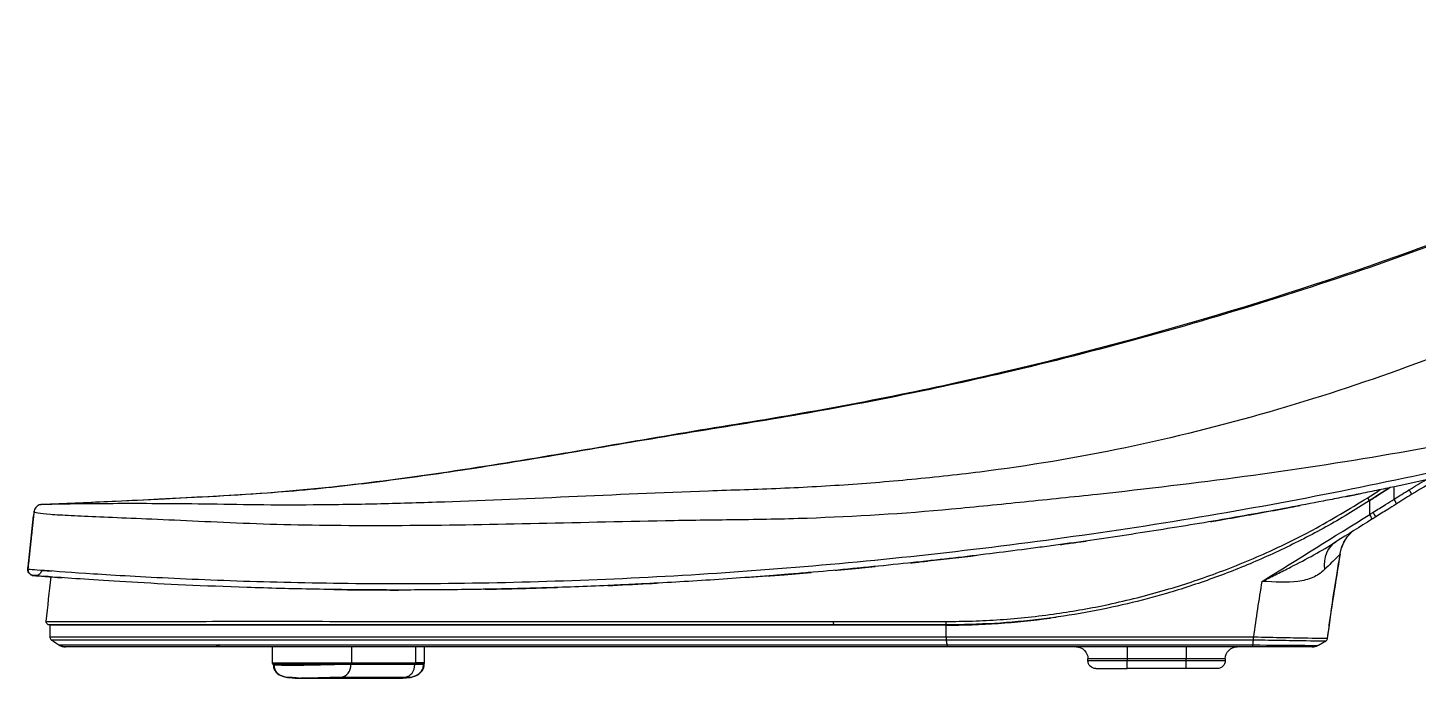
# Model space of a CAD drawing. Header units: millimetres. Extents: x 28 to 2363, y 8 to 1657.
# Drawn here: x 1592.3 to 1946.6, y 541.2 to 706.8 of the extents above; entities that cross this region are included whole.
import ezdxf

# ---------------------------------------------------------------- set-up
doc = ezdxf.new("R2010")
doc.units = ezdxf.units.MM
doc.layers.add('1LINE', color=7, linetype='CONTINUOUS')

msp = doc.modelspace()

# ---------------------------------------------------------------- linework, layer by layer
at = {"layer": '1LINE', "linetype": 'Continuous'}
for p, q in [((1940.49, 586.75), (1940.5, 589.9)), ((1934.3, 582.88), (1934.31, 586.35)), ((1887.46, 549.12), (1887.46, 546.12)), ((1887.46, 545.62), (1887.46, 546.12)), ((1897.46, 546.12), (1887.46, 546.12)), ((1887.46, 543.62), (1887.46, 545.62)), ((1887.46, 545.62), (1897.46, 545.62)), ((1897.46, 546.12), (1897.46, 545.62)), ((1895.46, 543.62), (1887.46, 543.62))]:
    msp.add_line(p, q, dxfattribs=at)
at = {"layer": '1LINE'}
for p, q in [((1785.13, 567.52), (1785.12, 567.52)), ((1785.62, 567.56), (1785.63, 567.56)), ((1803.21, 569.11), (1803.21, 569.11)), ((1803.68, 569.15), (1803.69, 569.15)), ((1684.08, 563.61), (1684.08, 563.61)), ((1684.63, 563.61), (1684.64, 563.61)), ((1716.1, 563.94), (1716.1, 563.94)), ((1716.61, 563.96), (1716.61, 563.96)), ((1749.79, 565.2), (1749.78, 565.2)), ((1750.3, 565.23), (1750.3, 565.23)), ((1597.91, 554.72), (1597.83, 554.72)), ((1826.34, 551.88), (1826.34, 554.67)), ((1639.67, 549.12), (1601.93, 549.12)), ((1654.6, 549.12), (1654.6, 545.06)), ((1674.93, 545.06), (1674.93, 549.12)), ((1691.18, 545.06), (1691.18, 549.12)), ((1693.45, 545.06), (1693.45, 549.12)), ((1862.46, 545.62), (1862.46, 546.12)), ((1872.46, 546.12), (1862.46, 546.12)), ((1862.46, 545.62), (1872.46, 545.62)), ((1872.46, 549.12), (1872.46, 546.12)), ((1887.46, 546.12), (1872.46, 546.12)), ((1872.46, 546.12), (1872.46, 545.62)), ((1872.46, 545.62), (1887.46, 545.62)), ((1872.46, 543.62), (1872.46, 545.62)), ((1654.6, 545.06), (1674.93, 545.06)), ((1654.9, 544.76), (1654.9, 544.55)), ((1654.9, 544.76), (1674.69, 544.76)), ((1654.9, 544.76), (1674.69, 544.76)), ((1690.94, 544.76), (1674.69, 544.76)), ((1674.69, 544.76), (1690.94, 544.76)), ((1674.69, 544.76), (1674.69, 544.64)), ((1690.94, 544.64), (1674.69, 544.64)), ((1674.93, 545.06), (1691.18, 545.06)), ((1690.94, 544.76), (1693.15, 544.76)), ((1693.15, 544.76), (1690.94, 544.76)), ((1690.94, 544.76), (1690.94, 544.64)), ((1693.45, 545.06), (1691.18, 545.06)), ((1693.15, 544.55), (1693.15, 544.76)), ((1693.31, 544.76), (1693.15, 544.76)), ((1693.31, 544.55), (1693.31, 544.76)), ((1864.46, 543.62), (1872.46, 543.62)), ((1887.46, 543.62), (1872.46, 543.62)), ((1661.22, 541.2), (1686.85, 541.2)), ((1672.29, 541.44), (1688.54, 541.44))]:
    msp.add_line(p, q, dxfattribs=at)
at = {"layer": '1LINE', "extrusion": (0, 0, -1)}
for centre, radius, start, end in [((-1859.46, 546.12), 3, 90, 180), ((-1864.46, 545.62), 2, 270, 0)]:
    msp.add_arc(centre, radius, start, end, dxfattribs=at)
at = {"layer": '1LINE', "linetype": 'Continuous', "extrusion": (0, 0, -1)}
for centre, radius, start, end in [((-1895.46, 545.62), 2, 180, 270), ((-1900.46, 546.12), 3, 0, 90)]:
    msp.add_arc(centre, radius, start, end, dxfattribs=at)
at = {"layer": '1LINE'}
for centre, start, end in [((1654.9, 545.06), 180, 270), ((1693.15, 545.06), 270, 0)]:
    msp.add_arc(centre, 0.3, start, end, dxfattribs=at)
at = {"layer": '1LINE', "linetype": 'Continuous'}
for centre, major_axis, ratio, start_param, end_param in [((1944.08, 589.19), (0.8, -1.27), 0.145348, 6.270738, 7.742704), ((1933.72, 586.97), (0.433, -0.673), 0.132565, 6.269669, 7.971918), ((1940.22, 586.77), (0.8, -1.27), 0.146015, 6.27064, 7.742285), ((1934.05, 582.9), (0.8, -1.27), 0.134419, 6.270506, 7.749502), ((1930.95, 567.4), (5.41, -8.41), 0.743588, 3.122456, 4.115523), ((1919.59, 552.11), (-0.02, 3), 0.997595, 3.134054, 3.64382), ((1919.59, 552.12), (0, 3), 0.997585, 3.141593, 3.65158), ((1919.63, 552.12), (0, -3), 1, 0.000002, 0.491902), ((1919.63, 552.12), (0, 3), 1, 3.141594, 3.634289)]:
    msp.add_ellipse(centre, major_axis=major_axis, ratio=ratio, start_param=start_param, end_param=end_param, dxfattribs=at)
at = {"layer": '1LINE'}
for centre, major_axis, ratio, start_param, end_param in [((1797.72, 555.52), (0, -0.8), 0.185607, 4.61393, 6.283185), ((1826.34, 555.52), (0, -0.8), 0.11978, 4.615738, 6.283185), ((1672.13, 544.64), (0, -3.2), 0.798636, 0.061401, 1.570796), ((1674.69, 545.06), (0, -0.3), 0.798636, 0, 1.570796), ((1688.38, 544.64), (0, 3.2), 0.798636, 3.202994, 4.712389), ((1690.94, 545.06), (0, 0.3), 0.798636, 3.141593, 4.712389)]:
    msp.add_ellipse(centre, major_axis=major_axis, ratio=ratio, start_param=start_param, end_param=end_param, dxfattribs=at)
for points, degree, knots in [([(2074.23, 706.78), (2064.5, 701.59), (2043.96, 691.07), (2012.12, 676.21), (1978.82, 662.13), (1945.04, 649.31), (1910.81, 637.78), (1876.2, 627.57), (1843.77, 619.34), (1813.65, 612.79), (1785.92, 607.64), (1758.08, 603.31), (1730.35, 598.47), (1704.57, 594.25), (1680.72, 590.91), (1658.8, 588.52), (1636.81, 587.26), (1616.6, 586.25), (1603.71, 585.67), (1598.15, 585.43)], 3, [0, 0, 0, 0, 0.066765, 0.139736, 0.212695, 0.285623, 0.358505, 0.431325, 0.504072, 0.561046, 0.617962, 0.674823, 0.731642, 0.788403, 0.832954, 0.877453, 0.921897, 0.966303, 1, 1, 1, 1]), ([(2073.64, 688.02), (2068.86, 684.87), (2064.08, 681.77), (2054.17, 675.46), (2049.18, 672.34), (2034.02, 663.14), (2023.68, 657.21), (2002.81, 646.06), (1992.23, 640.8), (1970.56, 630.9), (1959.45, 626.26), (1936.68, 617.72), (1924.97, 613.79), (1901.09, 606.7), (1888.95, 603.53), (1864.33, 598.15), (1851.95, 595.95), (1833.39, 593.42), (1827.22, 592.71), (1814.87, 591.46), (1808.71, 590.94), (1796.4, 590.06), (1790.26, 589.72), (1777.97, 589.19), (1771.85, 589.03), (1753.63, 588.37), (1741.77, 587.83), (1718.64, 586.8), (1707.37, 586.31), (1690.97, 585.76), (1685.56, 585.6), (1675.09, 585.37), (1670, 585.3), (1660.14, 585.23), (1655.36, 585.24), (1646.11, 585.33), (1641.64, 585.42), (1633.06, 585.53), (1628.98, 585.57), (1621.57, 585.61), (1618.21, 585.61), (1612.18, 585.59), (1609.49, 585.58), (1604.78, 585.53), (1602.75, 585.5), (1599.48, 585.45), (1598.23, 585.42), (1596.46, 585.39), (1595.94, 585.37), (1595.82, 585.37)], 3, [0, 0, 0, 0, 0.03125, 0.03125, 0.0625, 0.0625, 0.125, 0.125, 0.1875, 0.1875, 0.25, 0.25, 0.3125, 0.3125, 0.375, 0.375, 0.4375, 0.4375, 0.46875, 0.46875, 0.5, 0.5, 0.53125, 0.53125, 0.5625, 0.5625, 0.625, 0.625, 0.6875, 0.6875, 0.71875, 0.71875, 0.75, 0.75, 0.78125, 0.78125, 0.8125, 0.8125, 0.84375, 0.84375, 0.875, 0.875, 0.90625, 0.90625, 0.9375, 0.9375, 0.96875, 0.96875, 1, 1, 1, 1]), ([(1595.82, 585.37), (1605.72, 585.81), (1615.63, 586.28), (1635.43, 587.29), (1645.34, 587.74), (1674.95, 590.09), (1694.55, 592.86), (1733.68, 599.17), (1753.18, 602.72), (1792.35, 609), (1811.8, 612.63), (1869.62, 625.51), (1907.53, 636.52), (1954.63, 653.44), (1964.43, 657.14), (1974.17, 661.01)], 3, [0, 0, 0, 0, 0.076593, 0.076593, 0.153187, 0.153187, 0.306373, 0.306373, 0.45956, 0.45956, 0.612747, 0.612747, 0.91912, 0.91912, 1, 1, 1, 1]), ([(1593.92, 583.58), (1593.89, 583.33), (1595.29, 583.12), (1599.52, 582.81), (1601.31, 582.7), (1605.53, 582.49), (1607.96, 582.38), (1613.47, 582.14), (1616.55, 582.01), (1623.4, 581.72), (1627.19, 581.56), (1635.26, 581.21), (1639.48, 580.99), (1648.28, 580.6), (1652.86, 580.44), (1667.03, 580.08), (1677.12, 580.01), (1698.3, 580.13), (1709.22, 580.32), (1731.62, 580.8), (1743.1, 581.08), (1760.7, 581.41), (1766.62, 581.5), (1778.6, 581.62), (1784.77, 581.74), (1803.13, 582.36), (1815.42, 583.12), (1833.9, 584.82), (1840.07, 585.47), (1852.45, 586.73), (1858.66, 587.37), (1877.34, 589.39), (1889.9, 590.89), (1914.75, 594.26), (1927.13, 596.13), (1964.27, 602.51), (1988.86, 607.95), (2025.55, 619.08), (2037.76, 623.27), (2062.29, 632.36), (2074.49, 637.16), (2086.42, 642.22)], 3, [0, 0, 0, 0, 0.0625, 0.0625, 0.09375, 0.09375, 0.125, 0.125, 0.15625, 0.15625, 0.1875, 0.1875, 0.21875, 0.21875, 0.25, 0.25, 0.3125, 0.3125, 0.375, 0.375, 0.4375, 0.4375, 0.46875, 0.46875, 0.5, 0.5, 0.5625, 0.5625, 0.59375, 0.59375, 0.625, 0.625, 0.6875, 0.6875, 0.75, 0.75, 0.875, 0.875, 0.9375, 0.9375, 1, 1, 1, 1]), ([(1592.36, 568.96), (1592.35, 568.96), (1593.78, 568.84), (1599.47, 568.42), (1603.63, 568.11), (1614.58, 567.4), (1621.56, 566.99), (1633.65, 566.42), (1637.89, 566.24), (1646.65, 565.91), (1651.18, 565.77), (1665.19, 565.41), (1675.08, 565.27), (1695.94, 565.25), (1706.96, 565.37), (1729.51, 565.95), (1740.97, 566.39), (1764.2, 567.64), (1775.98, 568.43), (1799.85, 570.39), (1811.94, 571.56), (1836.38, 574.3), (1848.74, 575.87), (1873.33, 579.34), (1885.56, 581.27), (1909.89, 585.49), (1922, 587.8), (1958.19, 595.22), (1982.11, 600.87), (2029.52, 613.55), (2053, 620.58), (2076.26, 628.27)], 3, [0, 0, 0, 0, 0.0625, 0.0625, 0.125, 0.125, 0.1875, 0.1875, 0.21875, 0.21875, 0.25, 0.25, 0.3125, 0.3125, 0.375, 0.375, 0.4375, 0.4375, 0.5, 0.5, 0.5625, 0.5625, 0.625, 0.625, 0.6875, 0.6875, 0.75, 0.75, 0.875, 0.875, 1, 1, 1, 1]), ([(1595.82, 585.37), (1595.74, 585.36), (1595.66, 585.35), (1595.37, 585.31), (1595.15, 585.23), (1594.83, 585.06), (1594.71, 584.98), (1594.44, 584.75), (1594.3, 584.58), (1594.08, 584.21), (1593.99, 583.99), (1593.93, 583.71), (1593.92, 583.65), (1593.92, 583.58)], 3, [0, 0, 0, 0, 0.081319, 0.081319, 0.319161, 0.319161, 0.465183, 0.465183, 0.692925, 0.692925, 0.930768, 0.930768, 1, 1, 1, 1]), ([(1826.24, 555.6), (1828.52, 555.62), (1833.13, 555.67), (1840.12, 556.04), (1847.26, 556.66), (1856.5, 557.8), (1868.25, 559.9), (1881.85, 563.33), (1895.62, 567.88), (1908.12, 573.02), (1921.08, 579.38), (1929.12, 584.28), (1933.75, 587.11)], 3, [0, 0, 0, 0, 0.060423, 0.122162, 0.185329, 0.25006, 0.368279, 0.500064, 0.619118, 0.750023, 0.856147, 1, 1, 1, 1]), ([(1934.15, 586.3), (1932.33, 585.15), (1928.7, 582.87), (1923.12, 579.66), (1917.47, 576.65), (1911.75, 573.83), (1905.98, 571.21), (1900.16, 568.79), (1894.3, 566.57), (1888.42, 564.54), (1881.18, 562.31), (1872.36, 559.98), (1861.72, 557.76), (1850.44, 556.07), (1838.57, 554.94), (1830.47, 554.8), (1826.34, 554.72)], 3, [0, 0, 0, 0, 0.056941, 0.113588, 0.169919, 0.225914, 0.281556, 0.336827, 0.39171, 0.446192, 0.500257, 0.590527, 0.685781, 0.7859, 0.890714, 1, 1, 1, 1]), ([(1592.36, 568.96), (1592.38, 569.13), (1592.39, 569.3), (1592.88, 573.82), (1593.34, 578.17), (1593.8, 582.52)], 3, [0, 0, 0, 0, 0.037734, 0.037734, 1, 1, 1, 1]), ([(1895.55, 581.35), (1892.45, 580.81), (1889.36, 580.3), (1883.17, 579.29), (1880.07, 578.8), (1870.77, 577.36), (1864.57, 576.44), (1858.35, 575.58)], 3, [0, 0, 0, 0, 0.25, 0.25, 0.5, 0.5, 1, 1, 1, 1]), ([(1858.35, 575.58), (1856.8, 575.37), (1855.26, 575.16), (1852.17, 574.74), (1850.63, 574.53), (1846, 573.92), (1842.91, 573.52), (1833.65, 572.36), (1827.47, 571.64), (1821.31, 570.96)], 3, [0, 0, 0, 0, 0.125, 0.125, 0.25, 0.25, 0.5, 0.5, 1, 1, 1, 1]), ([(1858.35, 575.58), (1858.35, 575.58), (1858.35, 575.58), (1858.35, 575.58), (1858.35, 575.58), (1858.35, 575.58), (1858.35, 575.58), (1858.35, 575.58)], 3, [0, 0, 0, 0, 0.017098, 0.017098, 0.982902, 0.982902, 1, 1, 1, 1]), ([(1858.8, 575.65), (1858.8, 575.65), (1858.8, 575.65), (1858.8, 575.65), (1858.8, 575.65), (1858.84, 575.65), (1858.88, 575.66), (1859.06, 575.68), (1859.21, 575.7), (1859.94, 575.81), (1860.52, 575.89), (1861.4, 576.01), (1861.7, 576.05), (1861.99, 576.09)], 3, [0, 0, 0, 0, 0.000019, 0.000019, 0.000401, 0.000401, 0.034852, 0.034852, 0.172654, 0.172654, 0.723864, 0.723864, 1, 1, 1, 1]), ([(1821.31, 570.96), (1821.31, 570.96), (1821.31, 570.96), (1821.25, 570.95), (1821.2, 570.95), (1820.94, 570.92), (1820.72, 570.89), (1819.66, 570.78), (1818.81, 570.69), (1814.57, 570.23), (1811.19, 569.89), (1806.96, 569.47), (1806.11, 569.39), (1804.85, 569.26), (1804.42, 569.22), (1803.79, 569.16), (1803.58, 569.14), (1803.32, 569.12), (1803.26, 569.11), (1803.21, 569.11), (1803.21, 569.11), (1803.21, 569.11)], 3, [0, 0, 0, 0, 0.000003, 0.000003, 0.008765, 0.008765, 0.043852, 0.043852, 0.184203, 0.184203, 0.745705, 0.745705, 0.886051, 0.886051, 0.956224, 0.956224, 0.99131, 0.99131, 0.999997, 0.999997, 1, 1, 1, 1]), ([(1817.29, 570.53), (1817.8, 570.58), (1818.32, 570.64), (1819.42, 570.75), (1820, 570.82), (1820.88, 570.91), (1821.17, 570.95), (1821.54, 570.99), (1821.61, 570.99), (1821.7, 571), (1821.72, 571.01), (1821.75, 571.01), (1821.76, 571.01), (1821.77, 571.01), (1821.77, 571.01), (1821.77, 571.01)], 3, [0, 0, 0, 0, 0.345024, 0.345024, 0.736431, 0.736431, 0.932136, 0.932136, 0.981062, 0.981062, 0.993293, 0.993293, 0.999987, 0.999987, 1, 1, 1, 1]), ([(1821.31, 570.96), (1821.31, 570.96), (1821.31, 570.96), (1821.31, 570.96), (1821.31, 570.96), (1821.31, 570.96), (1821.31, 570.96), (1821.31, 570.96)], 3, [0, 0, 0, 0, 0.017038, 0.017038, 0.982962, 0.982962, 1, 1, 1, 1]), ([(1592.36, 568.96), (1592.34, 568.79), (1592.35, 568.62), (1592.43, 568.29), (1592.49, 568.13), (1592.68, 567.85), (1592.79, 567.72), (1593.04, 567.53), (1593.17, 567.46), (1593.3, 567.4)], 3, [0, 0, 0, 0, 0.258716, 0.258716, 0.517433, 0.517433, 0.776149, 0.776149, 1, 1, 1, 1]), ([(1593.31, 567.4), (1593.29, 567.41), (1593.26, 567.42), (1593.09, 567.49), (1592.95, 567.59), (1592.7, 567.82), (1592.6, 567.96), (1592.44, 568.25), (1592.39, 568.42), (1592.35, 568.71), (1592.34, 568.83), (1592.36, 568.96)], 3, [0, 0, 0, 0, 0.034336, 0.034336, 0.292655, 0.292655, 0.550973, 0.550973, 0.809292, 0.809292, 1, 1, 1, 1]), ([(1593.72, 567.31), (1593.64, 567.31), (1593.56, 567.33), (1593.44, 567.35), (1593.4, 567.37), (1593.21, 567.43), (1593.06, 567.52), (1592.79, 567.72), (1592.68, 567.85), (1592.49, 568.13), (1592.43, 568.29), (1592.35, 568.62), (1592.34, 568.79), (1592.36, 568.96)], 3, [0, 0, 0, 0, 0.100375, 0.100375, 0.150756, 0.150756, 0.363067, 0.363067, 0.575378, 0.575378, 0.787689, 0.787689, 1, 1, 1, 1]), ([(1684.08, 563.61), (1683.66, 563.62), (1683.29, 563.61), (1682.49, 563.62), (1682.1, 563.62), (1680.91, 563.62), (1680.12, 563.63), (1677.77, 563.65), (1676.21, 563.66), (1671.57, 563.71), (1668.52, 563.75), (1659.55, 563.92), (1653.75, 564.07), (1637.19, 564.62), (1627.08, 565.1), (1610.55, 566.06), (1604.23, 566.51), (1596.22, 567.1), (1594.13, 567.27), (1593.78, 567.3)], 3, [0, 0, 0, 0, 0.007996, 0.007996, 0.015992, 0.015992, 0.031984, 0.031984, 0.063968, 0.063968, 0.127935, 0.127935, 0.25587, 0.25587, 0.511741, 0.511741, 0.767611, 0.767611, 1, 1, 1, 1]), ([(1595.84, 568.6), (1595.82, 568.43), (1595.77, 568.27), (1595.63, 567.97), (1595.53, 567.82), (1595.29, 567.59), (1595.15, 567.49), (1594.85, 567.34), (1594.69, 567.29), (1594.42, 567.26), (1594.33, 567.26), (1594.23, 567.27)], 3, [0, 0, 0, 0, 0.218967, 0.218967, 0.437933, 0.437933, 0.6569, 0.6569, 0.875866, 0.875866, 1, 1, 1, 1]), ([(1594.24, 567.27), (1594.28, 567.26), (1594.82, 567.22), (1596.91, 567.06), (1598.52, 566.93), (1600.8, 566.76), (1600.97, 566.75), (1601.13, 566.74)], 3, [0, 0, 0, 0, 0.468479, 0.468479, 0.962437, 0.962437, 1, 1, 1, 1]), ([(1785.12, 567.52), (1784.74, 567.49), (1784.38, 567.46), (1783.63, 567.4), (1783.26, 567.37), (1782.14, 567.28), (1781.39, 567.23), (1779.16, 567.06), (1777.68, 566.94), (1773.23, 566.62), (1770.27, 566.41), (1761.43, 565.83), (1755.58, 565.49), (1749.79, 565.2)], 3, [0, 0, 0, 0, 0.03125, 0.03125, 0.0625, 0.0625, 0.125, 0.125, 0.25, 0.25, 0.5, 0.5, 1, 1, 1, 1]), ([(1803.21, 569.11), (1803.21, 569.11), (1803.21, 569.11), (1803, 569.09), (1802.79, 569.07), (1801.73, 568.97), (1800.89, 568.89), (1796.68, 568.5), (1793.31, 568.2), (1789.12, 567.85), (1788.28, 567.78), (1787.02, 567.67), (1786.6, 567.64), (1785.97, 567.59), (1785.77, 567.57), (1785.45, 567.55), (1785.35, 567.54), (1785.22, 567.53), (1785.19, 567.53), (1785.15, 567.52), (1785.14, 567.52), (1785.13, 567.52), (1785.13, 567.52), (1785.13, 567.52)], 3, [0, 0, 0, 0, 0.000003, 0.000003, 0.034745, 0.034745, 0.174185, 0.174185, 0.73207, 0.73207, 0.871508, 0.871508, 0.941226, 0.941226, 0.976085, 0.976085, 0.993514, 0.993514, 0.997872, 0.997872, 0.999997, 0.999997, 1, 1, 1, 1]), ([(1785.63, 567.56), (1785.63, 567.56), (1785.63, 567.56), (1785.64, 567.56), (1785.64, 567.56), (1785.69, 567.57), (1785.72, 567.57), (1785.9, 567.59), (1786.05, 567.6), (1786.77, 567.66), (1787.35, 567.7), (1789.27, 567.86), (1790.61, 567.98), (1791.96, 568.09)], 3, [0, 0, 0, 0, 0.000009, 0.000009, 0.004154, 0.004154, 0.021234, 0.021234, 0.089554, 0.089554, 0.362836, 0.362836, 1, 1, 1, 1]), ([(1798.06, 568.63), (1799.31, 568.74), (1800.57, 568.86), (1802.44, 569.03), (1803.06, 569.09), (1803.68, 569.15), (1803.68, 569.15), (1803.68, 569.15)], 3, [0, 0, 0, 0, 0.669021, 0.669021, 0.99999, 0.99999, 1, 1, 1, 1]), ([(1803.69, 569.15), (1803.69, 569.15), (1803.69, 569.15), (1803.69, 569.15), (1803.69, 569.15), (1803.72, 569.16), (1803.73, 569.16), (1803.82, 569.17), (1803.9, 569.17), (1804.26, 569.21), (1804.55, 569.24), (1805.96, 569.37), (1807.08, 569.48), (1808.21, 569.59)], 3, [0, 0, 0, 0, 0.000013, 0.000013, 0.002278, 0.002278, 0.014351, 0.014351, 0.062644, 0.062644, 0.255813, 0.255813, 1, 1, 1, 1]), ([(1716.1, 563.94), (1715.39, 563.93), (1714.72, 563.91), (1713.34, 563.88), (1712.66, 563.87), (1710.6, 563.83), (1709.24, 563.8), (1705.16, 563.73), (1702.47, 563.7), (1694.46, 563.62), (1689.22, 563.6), (1684.08, 563.61)], 3, [0, 0, 0, 0, 0.0625, 0.0625, 0.125, 0.125, 0.25, 0.25, 0.5, 0.5, 1, 1, 1, 1]), ([(1749.78, 565.2), (1749.08, 565.16), (1748.35, 565.12), (1746.92, 565.05), (1746.2, 565.02), (1744.06, 564.92), (1742.64, 564.85), (1738.37, 564.66), (1735.55, 564.55), (1727.13, 564.24), (1721.57, 564.07), (1716.1, 563.94)], 3, [0, 0, 0, 0, 0.0625, 0.0625, 0.125, 0.125, 0.25, 0.25, 0.5, 0.5, 1, 1, 1, 1]), ([(1597.83, 554.72), (1597.74, 554.72), (1597.65, 554.74), (1597.48, 554.8), (1597.4, 554.85), (1597.27, 554.96), (1597.2, 555.03), (1597.11, 555.18), (1597.08, 555.26), (1597.04, 555.44), (1597.03, 555.52), (1597.04, 555.61)], 3, [0, 0, 0, 0, 0.201879, 0.201879, 0.403757, 0.403757, 0.605637, 0.605637, 0.807519, 0.807519, 1, 1, 1, 1]), ([(1597.57, 554.77), (1597.57, 554.77), (1597.57, 554.77), (1597.48, 554.8), (1597.4, 554.85), (1597.27, 554.96), (1597.2, 555.03), (1597.11, 555.18), (1597.08, 555.26), (1597.04, 555.44), (1597.03, 555.52), (1597.04, 555.61)], 3, [0, 0, 0, 0, 0.000045, 0.000045, 0.252976, 0.252976, 0.505908, 0.505908, 0.758843, 0.758843, 1, 1, 1, 1]), ([(1597.04, 555.61), (1597.04, 555.59), (1603.18, 555.58), (1620.6, 555.61), (1627.9, 555.62), (1644.57, 555.64), (1653.9, 555.64), (1673.59, 555.63), (1683.95, 555.62), (1705.26, 555.61), (1716.27, 555.61), (1750.07, 555.6), (1773.64, 555.61), (1797.57, 555.6)], 3, [0, 0, 0, 0, 0.25, 0.25, 0.375, 0.375, 0.5, 0.5, 0.625, 0.625, 0.75, 0.75, 1, 1, 1, 1]), ([(1797.72, 554.72), (1761.3, 554.72), (1727.21, 554.72), (1710.31, 554.72), (1694.35, 554.72), (1677.68, 554.72), (1663.82, 554.72), (1648.11, 554.72), (1636.45, 554.72), (1630.05, 554.72), (1624.85, 554.72), (1619.6, 554.72), (1615.29, 554.72), (1611.03, 554.72), (1607.75, 554.72), (1604.47, 554.72), (1597.84, 554.72), (1597.83, 554.72)], 2, [0, 0, 0, 0.25, 0.25, 0.375, 0.375, 0.5, 0.5, 0.625, 0.625, 0.6875, 0.6875, 0.75, 0.75, 0.8125, 0.8125, 0.875, 1, 1, 1]), ([(1826.34, 554.67), (1826.34, 554.67), (1826.34, 554.67), (1822.97, 554.67), (1819.6, 554.67), (1812.89, 554.67), (1809.54, 554.67), (1802.88, 554.67), (1799.56, 554.67), (1792.96, 554.67), (1789.67, 554.67), (1783.13, 554.67), (1779.87, 554.67), (1773.39, 554.67), (1770.17, 554.67), (1760.54, 554.67), (1754.18, 554.67), (1741.58, 554.67), (1735.34, 554.67), (1722.99, 554.67), (1716.88, 554.67), (1709.31, 554.67), (1707.8, 554.67), (1704.8, 554.67), (1703.31, 554.67), (1698.86, 554.67), (1695.92, 554.67), (1690.11, 554.67), (1687.23, 554.67), (1681.54, 554.67), (1678.72, 554.67), (1670.36, 554.67), (1664.91, 554.67), (1657, 554.67), (1654.4, 554.67), (1650.58, 554.67), (1649.32, 554.67), (1646.82, 554.67), (1645.58, 554.67), (1639.51, 554.67), (1634.94, 554.67), (1628.6, 554.67), (1626.57, 554.67), (1623.67, 554.67), (1622.73, 554.67), (1620.9, 554.67), (1620, 554.67), (1618.27, 554.67), (1617.42, 554.67), (1616.19, 554.67), (1615.79, 554.67), (1615, 554.67), (1614.61, 554.67), (1612.69, 554.67), (1611.27, 554.67), (1608.64, 554.67), (1607.43, 554.67), (1605.22, 554.67), (1604.23, 554.67), (1602.44, 554.67), (1601.66, 554.67), (1600.64, 554.67), (1600.33, 554.67), (1599.91, 554.67), (1599.77, 554.67), (1599.52, 554.67), (1599.4, 554.67), (1598.82, 554.67), (1598.48, 554.67), (1598.02, 554.67), (1597.91, 554.67), (1597.91, 554.67)], 3, [0, 0, 0, 0, 0.000002, 0.000002, 0.031252, 0.031252, 0.062502, 0.062502, 0.093752, 0.093752, 0.125002, 0.125002, 0.156252, 0.156252, 0.187502, 0.187502, 0.250002, 0.250002, 0.312502, 0.312502, 0.375001, 0.375001, 0.390626, 0.390626, 0.406251, 0.406251, 0.437501, 0.437501, 0.468751, 0.468751, 0.500001, 0.500001, 0.562501, 0.562501, 0.593751, 0.593751, 0.609376, 0.609376, 0.625001, 0.625001, 0.687501, 0.687501, 0.718751, 0.718751, 0.734376, 0.734376, 0.750001, 0.750001, 0.765626, 0.765626, 0.773438, 0.773438, 0.781251, 0.781251, 0.8125, 0.8125, 0.84375, 0.84375, 0.875, 0.875, 0.90625, 0.90625, 0.921875, 0.921875, 0.929688, 0.929688, 0.9375, 0.9375, 0.96875, 0.96875, 1, 1, 1, 1]), ([(1597.96, 551.67), (1597.96, 551.67), (1598.41, 551.67), (1600.19, 551.67), (1601.52, 551.67), (1606.81, 551.67), (1612.04, 551.67), (1625.76, 551.67), (1634.4, 551.67), (1653.62, 551.67), (1664.27, 551.67), (1697.67, 551.67), (1721.9, 551.67), (1760.07, 551.67), (1773.07, 551.67), (1799.49, 551.67), (1812.89, 551.67), (1826.34, 551.67)], 3, [0, 0, 0, 0, 0.0625, 0.0625, 0.125, 0.125, 0.25, 0.25, 0.375, 0.375, 0.5, 0.5, 0.75, 0.75, 0.875, 0.875, 1, 1, 1, 1]), ([(1597.96, 551.66), (1597.96, 551.55), (1597.99, 551.43), (1598.07, 551.22), (1598.13, 551.13), (1598.26, 550.97), (1598.33, 550.91), (1598.41, 550.86)], 3, [0, 0, 0, 0, 0.353654, 0.353654, 0.707309, 0.707309, 1, 1, 1, 1]), ([(1597.96, 551.66), (1597.96, 551.55), (1597.99, 551.43), (1598.07, 551.22), (1598.13, 551.13), (1598.26, 550.97), (1598.33, 550.91), (1598.41, 550.86)], 3, [0, 0, 0, 0, 0.353654, 0.353654, 0.707309, 0.707309, 1, 1, 1, 1]), ([(1598.41, 550.86), (1598.64, 550.7), (1598.87, 550.55), (1599.49, 550.14), (1599.88, 549.88), (1600.27, 549.62)], 3, [0, 0, 0, 0, 0.373211, 0.373211, 1, 1, 1, 1]), ([(1598.41, 550.86), (1598.66, 550.69), (1598.91, 550.52), (1599.53, 550.11), (1599.9, 549.86), (1600.27, 549.62)], 3, [0, 0, 0, 0, 0.407925, 0.407925, 1, 1, 1, 1]), ([(1826.4, 550.86), (1812.97, 550.86), (1799.59, 550.86), (1773.23, 550.86), (1760.25, 550.86), (1722.16, 550.86), (1697.97, 550.86), (1664.63, 550.86), (1654, 550.86), (1634.8, 550.86), (1626.18, 550.86), (1612.47, 550.86), (1607.25, 550.86), (1601.97, 550.86), (1600.63, 550.86), (1598.86, 550.86), (1598.41, 550.86), (1598.41, 550.86)], 3, [0, 0, 0, 0, 0.125, 0.125, 0.25, 0.25, 0.5, 0.5, 0.625, 0.625, 0.75, 0.75, 0.875, 0.875, 0.9375, 0.9375, 1, 1, 1, 1]), ([(1600.27, 549.62), (1600.27, 549.62), (1602.04, 549.62), (1609.07, 549.62), (1614.28, 549.62), (1627.89, 549.62), (1636.45, 549.62), (1655.58, 549.62), (1666.11, 549.62), (1699.22, 549.62), (1723.22, 549.62), (1761.01, 549.62), (1773.89, 549.62), (1800.04, 549.62), (1813.31, 549.62), (1826.62, 549.62)], 3, [0, 0, 0, 0, 0.125, 0.125, 0.25, 0.25, 0.375, 0.375, 0.5, 0.5, 0.75, 0.75, 0.875, 0.875, 1, 1, 1, 1]), ([(1601.08, 549.24), (1601.12, 549.23), (1601.15, 549.22), (1601.43, 549.15), (1601.68, 549.12), (1601.93, 549.12)], 3, [0, 0, 0, 0, 0.131479, 0.131479, 1, 1, 1, 1]), ([(1641.32, 549.61), (1641.08, 549.45), (1640.81, 549.33), (1640.25, 549.16), (1639.96, 549.12), (1639.67, 549.12)], 3, [0, 0, 0, 0, 0.499999, 0.499999, 1, 1, 1, 1]), ([(1826.82, 549.12), (1813.6, 549.12), (1800.44, 549.12), (1774.48, 549.12), (1761.7, 549.12), (1724.18, 549.12), (1700.35, 549.12), (1667.45, 549.12), (1656.99, 549.12), (1637.96, 549.12), (1629.44, 549.12), (1615.88, 549.12), (1610.69, 549.12), (1603.7, 549.12), (1601.93, 549.12), (1601.93, 549.12)], 3, [0, 0, 0, 0, 0.125, 0.125, 0.25, 0.25, 0.5, 0.5, 0.625, 0.625, 0.75, 0.75, 0.875, 0.875, 1, 1, 1, 1]), ([(1674.69, 544.64), (1672.95, 544.64), (1670.27, 544.58), (1666.01, 544.48), (1664.54, 544.45), (1661.76, 544.41), (1660.43, 544.4), (1658.14, 544.4), (1657.16, 544.41), (1655.7, 544.45), (1655.21, 544.48), (1654.94, 544.53), (1654.9, 544.54), (1654.9, 544.55)], 3, [0, 0, 0, 0, 0.314695, 0.314695, 0.472042, 0.472042, 0.629389, 0.629389, 0.786736, 0.786736, 0.944084, 0.944084, 1, 1, 1, 1]), ([(1654.9, 544.55), (1654.9, 544.43), (1654.92, 544.19), (1655, 543.69), (1655.23, 543.09), (1655.69, 542.49), (1656.63, 541.78), (1658.37, 541.3), (1660.15, 541.16), (1661.22, 541.2)], 3, [0, 0, 0, 0, 0.035144, 0.073064, 0.159735, 0.263465, 0.383938, 0.667818, 1, 1, 1, 1]), ([(1655.07, 544.55), (1655.07, 544.43), (1655.08, 544.18), (1655.17, 543.69), (1655.4, 543.09), (1655.86, 542.48), (1656.79, 541.78), (1658.53, 541.3), (1660.3, 541.16), (1661.36, 541.2)], 3, [0, 0, 0, 0, 0.035254, 0.073257, 0.159929, 0.263244, 0.383464, 0.667683, 1, 1, 1, 1]), ([(1686.86, 541.2), (1687.54, 541.17), (1688.88, 541.23), (1690.88, 541.54), (1692.33, 542.43), (1693.03, 543.56), (1693.14, 544.21), (1693.15, 544.55)], 3, [0, 0, 0, 0, 0.232513, 0.4725, 0.731777, 0.866815, 1, 1, 1, 1]), ([(1689.77, 541.36), (1690.17, 541.42), (1691.25, 541.67), (1692.49, 542.44), (1693.19, 543.56), (1693.31, 544.21), (1693.31, 544.55)], 3, [0, 0, 0, 0, 0.218596, 0.601968, 0.802654, 1, 1, 1, 1]), ([(1693.31, 544.55), (1693.31, 544.54), (1693.28, 544.53), (1693.19, 544.51), (1693.18, 544.51), (1693.17, 544.51)], 3, [0, 0, 0, 0, 0.850431, 0.850431, 1, 1, 1, 1]), ([(1661.36, 541.2), (1660.53, 541.2), (1659.82, 541.21), (1658.75, 541.25), (1658.39, 541.29), (1657.92, 541.38), (1658.45, 541.44), (1659.68, 541.44)], 3, [0, 0, 0, 0, 0.249108, 0.249108, 0.499406, 0.499406, 1, 1, 1, 1]), ([(1661.22, 541.2), (1662.05, 541.2), (1663.01, 541.21), (1665.01, 541.25), (1666.08, 541.29), (1669.14, 541.38), (1671.06, 541.44), (1672.29, 541.44)], 3, [0, 0, 0, 0, 0.249343, 0.249343, 0.499562, 0.499562, 1, 1, 1, 1]), ([(1688.54, 541.44), (1689.77, 541.44), (1690.3, 541.38), (1689.83, 541.29), (1689.47, 541.25), (1688.4, 541.21), (1687.69, 541.2), (1686.86, 541.2)], 3, [0, 0, 0, 0, 0.500594, 0.500594, 0.750892, 0.750892, 1, 1, 1, 1])]:
    msp.add_open_spline(points, degree=degree, knots=knots, dxfattribs=at)
at = {"layer": '1LINE', "linetype": 'Continuous'}
for points, knots in [([(2076.61, 626.45), (2052.99, 618.67), (2029.06, 611.55), (1992.69, 601.92), (1980.5, 598.89), (1962.13, 594.61), (1955.99, 593.23), (1946.77, 591.22), (1943.69, 590.57), (1939.07, 589.6), (1937.53, 589.28), (1934.45, 588.65), (1932.91, 588.34), (1931.36, 588.02)], [0, 0, 0, 0, 0.5, 0.5, 0.75, 0.75, 0.875, 0.875, 0.9375, 0.9375, 0.96875, 0.96875, 1, 1, 1, 1]), ([(1939.5, 589.69), (1939.34, 589.59), (1939.18, 589.49), (1938.48, 589.04), (1937.94, 588.69), (1936.59, 587.82), (1935.77, 587.3), (1934.74, 586.63), (1934.53, 586.49), (1934.31, 586.35)], [0, 0, 0, 0, 0.09251, 0.09251, 0.405231, 0.405231, 0.874313, 0.874313, 1, 1, 1, 1]), ([(1940.49, 586.75), (1940.49, 586.75), (1940.49, 586.75), (1941.78, 587.55), (1943.06, 588.36), (1944.35, 589.16)], [0, 0, 0, 0, 0.000013, 0.000013, 1, 1, 1, 1]), ([(1931.36, 588.02), (1929.87, 587.72), (1928.39, 587.43), (1925.41, 586.84), (1923.92, 586.55), (1919.45, 585.68), (1916.47, 585.11), (1910.5, 584), (1907.51, 583.45), (1901.53, 582.38), (1898.54, 581.86), (1895.55, 581.35)], [0, 0, 0, 0, 0.125, 0.125, 0.25, 0.25, 0.5, 0.5, 0.75, 0.75, 1, 1, 1, 1]), ([(1895.95, 581.42), (1895.95, 581.42), (1895.95, 581.42), (1895.95, 581.42), (1895.95, 581.42), (1896.24, 581.47), (1896.53, 581.52), (1897.99, 581.77), (1899.15, 581.97), (1904.98, 582.99), (1909.63, 583.83), (1915.05, 584.85), (1915.81, 584.99), (1916.58, 585.14)], [0, 0, 0, 0, 0.000003, 0.000003, 0.000131, 0.000131, 0.042422, 0.042422, 0.211585, 0.211585, 0.888254, 0.888254, 1, 1, 1, 1]), ([(1928.35, 587.42), (1929.46, 587.64), (1930.58, 587.86), (1931.69, 588.09), (1931.69, 588.09), (1931.69, 588.09)], [0, 0, 0, 0, 0.999982, 0.999982, 1, 1, 1, 1]), ([(1934.06, 586.24), (1934.06, 586.24), (1934.06, 586.24), (1934.09, 586.24), (1934.12, 586.25), (1934.15, 586.25)], [0, 0, 0, 0, 0.09646, 0.09646, 1, 1, 1, 1]), ([(1935.17, 583.42), (1935.69, 583.75), (1936.22, 584.08), (1937.27, 584.73), (1937.79, 585.06), (1939.04, 585.84), (1939.77, 586.29), (1940.49, 586.75), (1940.49, 586.75), (1940.49, 586.75)], [0, 0, 0, 0, 0.295379, 0.295379, 0.590756, 0.590756, 0.999991, 0.999991, 1, 1, 1, 1]), ([(1941.01, 585.5), (1940.29, 585.05), (1939.57, 584.59), (1938.32, 583.81), (1937.8, 583.48), (1936.75, 582.83), (1936.23, 582.5), (1935.71, 582.17)], [0, 0, 0, 0, 0.409247, 0.409247, 0.704623, 0.704623, 1, 1, 1, 1]), ([(1893.66, 581.03), (1893.91, 581.07), (1894.17, 581.11), (1894.71, 581.2), (1895, 581.25), (1895.44, 581.33), (1895.58, 581.35), (1895.8, 581.39), (1895.87, 581.4), (1895.95, 581.42), (1895.95, 581.42), (1895.95, 581.42)], [0, 0, 0, 0, 0.331579, 0.331579, 0.714212, 0.714212, 0.905528, 0.905528, 0.999974, 0.999974, 1, 1, 1, 1]), ([(1934.3, 582.88), (1934.3, 582.88), (1934.3, 582.88), (1934.59, 583.06), (1934.88, 583.24), (1935.17, 583.42)], [0, 0, 0, 0, 0.000058, 0.000058, 1, 1, 1, 1]), ([(1926.74, 572.84), (1926.75, 572.88), (1926.8, 573.39), (1927.08, 574.3), (1927.56, 575.51), (1928.14, 576.55), (1928.75, 577.4), (1929.31, 578.02), (1929.62, 578.33), (1929.75, 578.45)], [0, 0, 0, 0, 0.019313, 0.228959, 0.425052, 0.605733, 0.766813, 0.900936, 1, 1, 1, 1]), ([(1926.74, 572.85), (1926.74, 572.87), (1926.79, 573.36), (1927.06, 574.26), (1927.53, 575.48), (1928.12, 576.52), (1928.73, 577.37), (1929.29, 578.01), (1929.61, 578.32), (1929.74, 578.44)], [0, 0, 0, 0, 0.010589, 0.221216, 0.418279, 0.59995, 0.762099, 0.89739, 1, 1, 1, 1]), ([(1906.87, 565.81), (1906.88, 565.82), (1906.88, 565.82), (1906.92, 565.84), (1906.94, 565.85), (1907.06, 565.91), (1907.16, 565.96), (1907.3, 566.03), (1907.35, 566.05), (1907.43, 566.09), (1907.46, 566.11), (1907.57, 566.16), (1907.64, 566.2), (1907.86, 566.3), (1908, 566.37), (1908.43, 566.58), (1908.71, 566.72), (1909.57, 567.15), (1910.14, 567.43), (1911.84, 568.28), (1912.97, 568.85), (1916.11, 570.45), (1918.1, 571.5), (1921.96, 573.65), (1923.83, 574.74), (1925.65, 575.88)], [0, 0, 0, 0, 0.001244, 0.001244, 0.005174, 0.005174, 0.020182, 0.020182, 0.027043, 0.027043, 0.03259, 0.03259, 0.043683, 0.043683, 0.065866, 0.065866, 0.110223, 0.110223, 0.198891, 0.198891, 0.375958, 0.375958, 0.692829, 0.692829, 1, 1, 1, 1]), ([(1926.79, 572.85), (1926.79, 572.81), (1926.44, 572.45), (1925.09, 571.09), (1924, 570.03), (1922.73, 568.8)], [0, 0, 0, 0, 0.450145, 0.450145, 1, 1, 1, 1]), ([(1923.53, 551.3), (1923.72, 552.81), (1924.44, 558.34), (1925.55, 565.51), (1926.49, 571.18), (1926.78, 572.83)], [0, 0, 0, 0, 0.209417, 0.768421, 1, 1, 1, 1]), ([(1922.73, 568.8), (1921.86, 567.95), (1920.88, 567.29), (1918.61, 566.3), (1917.32, 565.99), (1913.22, 565.45), (1910.05, 565.63), (1906.87, 565.81)], [0, 0, 0, 0, 0.25, 0.25, 0.5, 0.5, 1, 1, 1, 1]), ([(1904.52, 549.62), (1909.15, 549.58), (1913.64, 549.55), (1919.74, 549.51), (1921.37, 549.5), (1921.05, 549.5)], [0, 0, 0, 0, 0.5, 0.5, 1, 1, 1, 1]), ([(1904.64, 550.86), (1904.64, 550.9), (1904.65, 550.95), (1904.66, 551.08), (1904.66, 551.16), (1904.68, 551.35), (1904.68, 551.45), (1904.7, 551.58), (1904.7, 551.61), (1904.71, 551.65), (1904.71, 551.65), (1904.72, 551.66), (1904.72, 551.67), (1904.73, 551.67), (1904.73, 551.67), (1904.73, 551.67)], [0, 0, 0, 0, 0.232154, 0.232154, 0.551812, 0.551812, 0.872088, 0.872088, 0.95978, 0.95978, 0.982366, 0.982366, 0.992013, 0.992013, 1, 1, 1, 1]), ([(1923, 550.57), (1923, 550.56), (1921.22, 550.58), (1916.42, 550.66), (1914.34, 550.69), (1909.72, 550.77), (1907.22, 550.81), (1904.64, 550.86)], [0, 0, 0, 0, 0.478601, 0.478601, 0.7393, 0.7393, 1, 1, 1, 1]), ([(1904.73, 551.67), (1907.38, 551.62), (1909.94, 551.56), (1914.65, 551.47), (1916.78, 551.43), (1921.69, 551.34), (1923.5, 551.3), (1923.5, 551.31)], [0, 0, 0, 0, 0.260773, 0.260773, 0.521547, 0.521547, 1, 1, 1, 1]), ([(1922.96, 550.55), (1923.01, 550.57), (1923.15, 550.65), (1923.34, 550.85), (1923.47, 551.1), (1923.49, 551.26), (1923.49, 551.31)], [0, 0, 0, 0, 0.148422, 0.492738, 0.849693, 1, 1, 1, 1]), ([(1919.63, 549.12), (1919.64, 549.12), (1919.34, 549.12), (1918.08, 549.12), (1916.99, 549.12), (1912.77, 549.12), (1908.68, 549.12), (1904.41, 549.12)], [0, 0, 0, 0, 0.217615, 0.217615, 0.47841, 0.47841, 1, 1, 1, 1])]:
    msp.add_open_spline(points, degree=3, knots=knots, dxfattribs=at)
for points, degree in [([(1944.35, 589.16), (1945.77, 590.05), (1947.2, 590.91), (1948.66, 591.73)], 3), ([(1953.47, 592.81), (1950.54, 591.3), (1947.67, 589.67), (1944.87, 587.91)], 3), ([(1933.75, 587.11), (1934.82, 587.79), (1935.89, 588.48), (1936.96, 589.17)], 3), ([(1939.39, 589.67), (1937.62, 588.53), (1935.84, 587.39), (1934.06, 586.24)], 3), ([(1939.39, 589.67), (1937.65, 588.55), (1935.9, 587.42), (1934.15, 586.3)], 3), ([(1934.31, 586.35), (1934.25, 586.32), (1934.2, 586.28), (1934.15, 586.25)], 3), ([(1944.87, 587.91), (1943.58, 587.11), (1942.3, 586.3), (1941.01, 585.5)], 3), ([(1906.87, 565.81), (1916.05, 571.52), (1925.2, 577.21), (1934.3, 582.88)], 3), ([(1934.84, 581.63), (1931.78, 579.72), (1928.72, 577.8), (1925.65, 575.88)], 3), ([(1935.71, 582.17), (1935.42, 581.99), (1935.13, 581.81), (1934.84, 581.63)], 3), ([(1935.71, 582.17), (1935.8, 582.22), (1935.55, 582.79), (1935.17, 583.42)], 3), ([(1926.74, 572.83), (1925.55, 565.67), (1924.39, 558.51), (1923.46, 551.31)], 3), ([(1904.74, 551.67), (1905.38, 556.39), (1906.08, 561.11), (1906.87, 565.81)], 3), ([(1904.41, 549.12), (1904.45, 549.12), (1904.48, 549.3), (1904.52, 549.62)], 3), ([(1904.52, 549.62), (1904.64, 550.86)], 1), ([(1904.74, 551.67), (1904.74, 551.67), (1904.73, 551.67), (1904.73, 551.67)], 3), ([(1921.08, 549.49), (1922.05, 550.03), (1923.02, 550.58)], 2)]:
    msp.add_open_spline(points, degree=degree, dxfattribs=at)
at = {"layer": '1LINE'}
for points, degree in [([(1593.87, 583.16), (1593.11, 576.01), (1592.35, 568.87)], 2), ([(1593.87, 583.14), (1593.11, 576), (1592.35, 568.87)], 2), ([(1593.92, 583.67), (1593.87, 583.14)], 1), ([(1855.42, 575.18), (1856.55, 575.33), (1857.68, 575.49), (1858.8, 575.65)], 3), ([(1821.77, 571.01), (1825.91, 571.47), (1830.06, 571.95), (1834.21, 572.45)], 3), ([(1592.36, 568.96), (1592.36, 568.98), (1592.36, 569), (1592.36, 569.02)], 3), ([(1593.48, 567.34), (1593.56, 567.33), (1593.64, 567.31), (1593.72, 567.31)], 3), ([(1593.72, 567.31), (1593.72, 567.3), (1593.73, 567.3), (1593.73, 567.3)], 3), ([(1593.73, 567.3), (1593.9, 567.29), (1594.07, 567.28), (1594.23, 567.27)], 3), ([(1594.27, 567.26), (1593.91, 567.29)], 1), ([(1595.84, 568.6), (1595.83, 568.6), (1596.69, 568.53), (1598.41, 568.4)], 3), ([(1597.04, 555.61), (1597.44, 559.39), (1597.84, 563.17), (1598.25, 566.95)], 3), ([(1597.04, 555.61), (1597.44, 559.39), (1597.84, 563.17), (1598.25, 566.95)], 3), ([(1780.92, 567.19), (1782.49, 567.31), (1784.05, 567.44), (1785.62, 567.56)], 3), ([(1670.3, 563.73), (1674.95, 563.67), (1679.73, 563.62), (1684.63, 563.61)], 3), ([(1684.64, 563.61), (1685.35, 563.61), (1686.07, 563.61), (1686.78, 563.61)], 3), ([(1708.85, 563.8), (1711.41, 563.84), (1714, 563.89), (1716.61, 563.96)], 3), ([(1716.61, 563.96), (1720.1, 564.04), (1723.63, 564.14), (1727.19, 564.25)], 3), ([(1740.1, 564.74), (1743.48, 564.89), (1746.88, 565.05), (1750.3, 565.23)], 3), ([(1750.3, 565.23), (1751.03, 565.26), (1751.77, 565.3), (1752.5, 565.34)], 3), ([(1826.26, 554.67), (1835.16, 554.67), (1844.04, 555.26), (1852.89, 556.45)], 3), ([(1854.34, 556.64), (1845.07, 555.33), (1835.74, 554.67), (1826.34, 554.67)], 3), ([(1597.91, 554.67), (1597.95, 552.36)], 1), ([(1597.91, 554.67), (1597.95, 552.36)], 1), ([(1797.57, 555.6), (1807.1, 555.6), (1816.68, 555.59), (1826.24, 555.6)], 3), ([(1826.34, 554.72), (1816.79, 554.72), (1807.25, 554.72), (1797.72, 554.72)], 3), ([(1597.95, 552.36), (1597.96, 551.67)], 1), ([(1597.95, 552.36), (1597.96, 551.67)], 1), ([(1600.27, 549.62), (1600.52, 549.45), (1600.81, 549.32), (1601.1, 549.24)], 3), ([(1600.27, 549.62), (1600.51, 549.46), (1600.78, 549.33), (1601.06, 549.25)], 3), ([(1601.93, 549.12), (1601.64, 549.12), (1601.35, 549.16), (1601.08, 549.24)], 3), ([(1826.34, 551.67), (1826.34, 551.88)], 1), ([(1826.34, 551.67), (1826.34, 551.35), (1826.36, 551.03), (1826.4, 550.86)], 3), ([(1826.34, 551.67), (1852.35, 551.67), (1878.59, 551.67), (1904.74, 551.67)], 3), ([(1904.64, 550.86), (1878.54, 550.85), (1852.35, 550.86), (1826.4, 550.86)], 3), ([(1826.62, 549.62), (1826.4, 550.86)], 1), ([(1826.82, 549.12), (1826.75, 549.12), (1826.68, 549.3), (1826.62, 549.62)], 3), ([(1826.62, 549.62), (1852.46, 549.62), (1878.53, 549.62), (1904.52, 549.62)], 3), ([(1904.41, 549.12), (1878.53, 549.12), (1852.56, 549.12), (1826.82, 549.12)], 3), ([(1693.15, 544.55), (1693.14, 544.6), (1692.36, 544.64), (1690.94, 544.64)], 3)]:
    msp.add_open_spline(points, degree=degree, dxfattribs=at)

doc.saveas('drawing.dxf')
